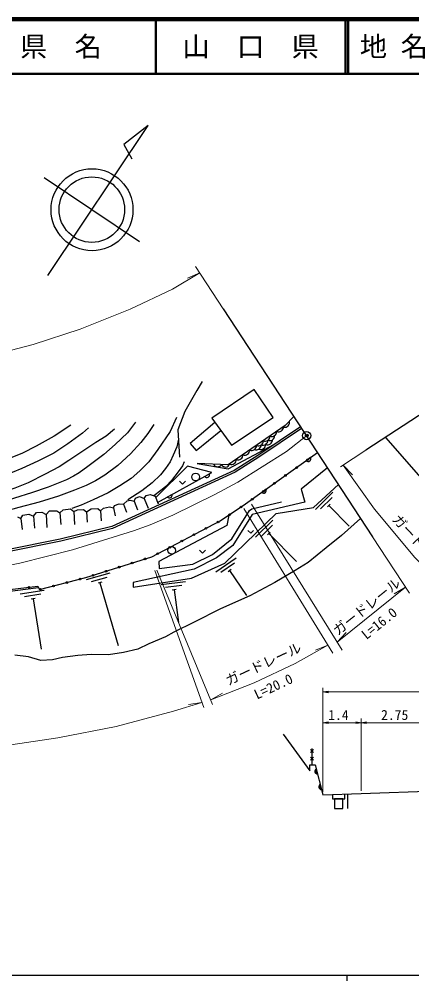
# Model space of a CAD drawing. Units: millimetres at full size, sheet at 1:1000, with parts at other scales. Extents: x 40000 to 680000, y 20000 to 380000.
# Drawn here: x 307986 to 379910, y 204000 to 380000 of the extents above; entities that cross this region are included whole.
import ezdxf
from ezdxf.enums import TextEntityAlignment as Align

# ---------------------------------------------------------------- set-up
doc = ezdxf.new("R2010")
doc.units = ezdxf.units.MM
doc.header["$LTSCALE"] = 1000
doc.header["$PDMODE"] = 32
doc.header["$PDSIZE"] = 500
doc.linetypes.add('CHAIN', pattern=[18.5, 12, -1.5, 3.5, -1.5])
for name, color, linetype, lineweight in [('M-BGD', 7, 'Continuous', 25), ('M-BMK', 2, 'CHAIN', 13), ('M-BMK-OTRS', 5, 'Continuous', 25), ('M-BMK-SRVR', 3, 'Continuous', 25), ('M-STR-HTXT', 7, 'Continuous', 13), ('M-TTL', 2, 'Continuous', 140), ('M-TTL-BAND', 7, 'Continuous', 25), ('M-TTL-LINE', 7, 'Continuous', 50)]:
    doc.layers.add(name, color=color, linetype=linetype, lineweight=lineweight)
doc.layers.add('M-OTRS', color=6, linetype='Continuous')
doc.layers.add('M-TTL-TXT', color=7, linetype='Continuous')
doc.styles.add('ＭＳ ゴシック', font='')
doc.styles.get('ＭＳ ゴシック').set_extended_font_data('MS Gothic')

# ---------------------------------------------------------------- blocks, each defined once
blk = doc.blocks.new('open_arrow')
at = {"color": 0, "linetype": 'Continuous', "lineweight": -2}
blk.add_lwpolyline([(7.5, 1.25), (0, 0), (7.5, -1.25)], dxfattribs=at)

msp = doc.modelspace()

# ---------------------------------------------------------------- hatches: boundary and pattern name
at = {"layer": 'M-BGD'}
for points in [[(362420, 242791), (362652, 241881, -0.84072)], [(363149, 239929), (363380, 239020, -0.84072)]]:
    msp.add_hatch(color=256, dxfattribs=at).paths.add_polyline_path(points)

# ---------------------------------------------------------------- linework, layer by layer
for p, q in [((361369, 299766), (360562, 299191)), ((342834, 296777), (341966, 296301)), ((353229, 293961), (352422, 293385)), ((330900, 292272), (331600, 290506)), ((335989, 293022), (335120, 292546)), ((365452, 293425), (362245, 290269)), ((365338, 292472), (363200, 290367)), ((325264, 290541), (325542, 289096)), ((327118, 291222), (327631, 289761)), ((329040, 291808), (329636, 290208)), ((364940, 291237), (364441, 290746)), ((364690, 290992), (368428, 287193)), ((310602, 289024), (310807, 286835)), ((312912, 289338), (313020, 286984)), ((315425, 289646), (315608, 287526)), ((318015, 289873), (318100, 287512)), ((320320, 289850), (320449, 287918)), ((322877, 289998), (322982, 288216)), ((308271, 288618), (308545, 286605)), ((354477, 288327), (351269, 285171)), ((354363, 287374), (352225, 285269)), ((353964, 286139), (353465, 285648)), ((353715, 285894), (358789, 280737)), ((347730, 281328), (343996, 278816)), ((347443, 280412), (344954, 278737)), ((324603, 278624), (320282, 277370)), ((346823, 279272), (346243, 278881)), ((346533, 279076), (349610, 274503)), ((324050, 277839), (321169, 277003)), ((323113, 276942), (322441, 276747)), ((322777, 276845), (326108, 265366)), ((338458, 277032), (333994, 276460)), ((337790, 276341), (334814, 275960)), ((312581, 275456), (308136, 274756)), ((311933, 274746), (308970, 274280)), ((336725, 275600), (336031, 275511)), ((336378, 275556), (337142, 269594)), ((310891, 273975), (310199, 273866)), ((310545, 273920), (311996, 264702)), ((361637, 243510), (361637, 246510)), ((361372, 245795), (361902, 246325)), ((361902, 245795), (361372, 246325)), ((361372, 244395), (361902, 244925)), ((361902, 244395), (361372, 244925)), ((362652, 241881), (362420, 242791)), ((363380, 239020), (363149, 239929)), ((365388, 238073), (365390, 237273)), ((367640, 237273), (367637, 238154)), ((368139, 238172), (368139, 235562)), ((365390, 237273), (367640, 237273)), ((367261, 237273), (365761, 237273)), ((365761, 237273), (365761, 235523)), ((367261, 235523), (367261, 237273)), ((365761, 235523), (367261, 235523))]:
    msp.add_line(p, q, dxfattribs=at)
for points in [[(341478, 313709), (340557, 312015), (338323, 308195), (337053, 304833), (337361, 299860)], [(336773, 307122), (335626, 304542), (333373, 301266), (331734, 299014), (330114, 297326), (328469, 295929), (326393, 294572), (324291, 293314), (321556, 292019), (319356, 291074), (317608, 290457)], [(358289, 307280), (356731, 305615), (346284, 298414), (340579, 298663)], [(359720, 305098), (351896, 299862), (347545, 297092), (325057, 286784), (315595, 284488), (305567, 282478), (297876, 281163), (294357, 280931), (286167, 279965), (276060, 279025), (266652, 278627), (260639, 279423), (254883, 279992), (249615, 280334), (243493, 280618), (216632, 284926), (205158, 287656), (192869, 289937)], [(359517, 305408), (351694, 300172), (347367, 297417), (324935, 287135), (315515, 284849), (305500, 282841), (297833, 281531), (294293, 281499), (286131, 280416), (273058, 279209), (266022, 279083), (260682, 279791), (254913, 280361), (249636, 280703), (243531, 280987), (216705, 285289), (205219, 288162), (192962, 290407)], [(317423, 305722), (314387, 303672), (311081, 301830), (308582, 300572), (305419, 299269), (302653, 298316), (299899, 297424), (297705, 296725), (295830, 296153), (293855, 295750), (290642, 295180), (287256, 294735), (284773, 294560), (281340, 294449), (278984, 294241), (276314, 294066), (275251, 294123)], [(320698, 305195), (319604, 304224), (316923, 302261), (314311, 300547), (311421, 299095), (308462, 297770), (304935, 296301), (301746, 295026), (298562, 293981), (297498, 293751), (296420, 293507), (292093, 293099), (290079, 292802), (287581, 292296), (285540, 291921), (284377, 291636)], [(325420, 304970), (323906, 303709), (322000, 302495), (317088, 299247), (315332, 298089), (312712, 296724), (309612, 295118), (307178, 294181), (304133, 293173), (301687, 292482), (298431, 291827), (294639, 291136), (291739, 290688), (288050, 290200)], [(329298, 306229), (327826, 304269), (325588, 302145), (323501, 300325), (320556, 298139), (318981, 296944), (317938, 296338), (316648, 295712), (315131, 295086), (313267, 294325), (310251, 293339), (307122, 292315), (303570, 291231), (300588, 290509), (297458, 289846), (293190, 288843)], [(332633, 305843), (331563, 304154), (330242, 302514), (328380, 300453), (326038, 298292), (323691, 296568), (321969, 295507), (320228, 294647), (318106, 293807), (315177, 292723), (311611, 291620), (307908, 290600), (302786, 289247), (302267, 288945)], [(343845, 306201), (339327, 302358), (340430, 301072), (344912, 304747)], [(337158, 303143), (336841, 301759), (336202, 300206), (335626, 299012), (334817, 297788), (333868, 296625), (332335, 295115), (330429, 293666), (327906, 292006)], [(375080, 303450), (384146, 293157)], [(340579, 298663), (346261, 297690), (354780, 302237)], [(164284, 290981), (177844, 288493), (181730, 287434), (217579, 278824), (219346, 278317), (241633, 274518), (253863, 273510), (256174, 273259), (261441, 273145), (271042, 272893), (280313, 273017), (286140, 273247), (311385, 276216), (311679, 275588), (320187, 277789), (332295, 281621), (344820, 288196), (349466, 291277), (362628, 300664)], [(364462, 297867), (359658, 294002), (360310, 291576), (350680, 289335), (347101, 283648), (344155, 281418), (340041, 279343), (328864, 276869), (328864, 276040), (339527, 277662), (345682, 280416), (355068, 289517), (361892, 290654), (366468, 294807)], [(338187, 299016), (337882, 298232), (337098, 297165), (335912, 295580), (334832, 294494), (333956, 293759), (332674, 292789)], [(333334, 291566), (343263, 297013), (338819, 298167), (332993, 292455)], [(337382, 295420), (337913, 294889), (338443, 295420)], [(307649, 288889), (308271, 288618), (308658, 289209), (309729, 289424), (310602, 289024), (311178, 289713), (312143, 289769), (312912, 289338), (313558, 290045), (314893, 290027), (315425, 289646), (316009, 290174), (317362, 290365), (318015, 289873), (318640, 290226), (319776, 290232), (320320, 289850), (321154, 290393), (322401, 290424), (322877, 289998), (323442, 290504), (324542, 290733), (325264, 290541), (325463, 291018), (326296, 291314), (327118, 291222), (327766, 291845), (328324, 291981), (329040, 291808), (329319, 292359), (330011, 292612), (330900, 292272), (331240, 292834), (331999, 292995), (332891, 292723), (333434, 291303)], [(346390, 289237), (346052, 287360), (333585, 280770), (333639, 279439), (339783, 280259), (343392, 282027), (346957, 284889), (350200, 290088), (350598, 290357), (356034, 291677)], [(370520, 288628), (367058, 285525), (364199, 283247), (360916, 280583), (358522, 279117), (354814, 276916), (350218, 274484), (344849, 272052), (340013, 269650), (336344, 267797), (334760, 266948), (331709, 265674), (329739, 264709), (327074, 264091), (324332, 263666), (321190, 263697), (318718, 263543), (315938, 263157), (314084, 262732), (311959, 262616), (309680, 263273), (307170, 263581)], [(349870, 286446), (350401, 285916), (350931, 286446)], [(341044, 282806), (341575, 282276), (342105, 282806)], [(217141, 277725), (218042, 278124), (241613, 274197), (244624, 273816), (251763, 273308), (256920, 272876), (264905, 272672), (272303, 272520), (278578, 272545), (284610, 272799), (288548, 273078), (294848, 273840), (311503, 275973)], [(356320, 249143), (361237, 242414), (361237, 243510), (362237, 243510), (363637, 238010), (370637, 238262), (384387, 238758), (398137, 238163), (401637, 238010), (403702, 227980)]]:
    msp.add_lwpolyline(points, dxfattribs=at)
msp.add_lwpolyline([(343256, 307003), (346906, 302033), (354525, 307094), (351012, 312247)], close=True, dxfattribs=at)
for centre, radius in [((360845, 299393), 150), ((358810, 297941), 150), ((340315, 296210), 700), ((356775, 296490), 150), ((354739, 295038), 150), ((350669, 292135), 150), ((352704, 293586), 150), ((348613, 290712), 150), ((346530, 289330), 150), ((342210, 286826), 150), ((344423, 287988), 150), ((339996, 285664), 150), ((335925, 282766), 700), ((335569, 283339), 150), ((337783, 284502), 150), ((333356, 282177), 150), ((326287, 279719), 150), ((328670, 280473), 150), ((331054, 281228), 150), ((321520, 278210), 150), ((323903, 278965), 150), ((314279, 276260), 150), ((316700, 276886), 150), ((319120, 277512), 150), ((309776, 276027), 150), ((311859, 275634), 150)]:
    msp.add_circle(centre, radius, dxfattribs=at)
for centre, radius, start, end in [((356610, 306209), 898, 260.30293, 13.49185), ((354270, 304519), 898, 247.983, 1.17192), ((355505, 305370), 898, 247.983, 1.17192), ((351799, 302816), 898, 247.983, 1.17192), ((352646, 302910), 898, 247.983, 1.17192), ((353034, 303668), 898, 247.983, 1.17192), ((353493, 303003), 898, 247.983, 1.17192), ((353881, 303761), 898, 247.983, 1.17192), ((349329, 301114), 898, 247.983, 1.17192), ((350564, 301965), 898, 247.983, 1.17192), ((351411, 302058), 898, 247.983, 1.17192), ((352258, 302151), 898, 247.983, 1.17192), ((346859, 299411), 898, 247.983, 1.17192), ((348094, 300263), 898, 247.983, 1.17192), ((360908, 299558), 505, 226.66742, 24.32561), ((344347, 298993), 898, 210.90742, 324.09635), ((345776, 298815), 783, 206.41426, 342.42221), ((342353, 296625), 505, 219.92015, 17.57834), ((352769, 293753), 505, 226.66742, 24.32561), ((335508, 292870), 505, 219.92015, 17.57834), ((362615, 242356), 476, 114.17223, 274.38996), ((363344, 239495), 476, 114.17223, 274.38996)]:
    msp.add_arc(centre, radius, start, end, dxfattribs=at)
at = {"layer": 'M-BMK'}
msp.add_lwpolyline([(182236, 289500), (218176, 280990), (225683, 279407), (233502, 278002), (242118, 276842), (251284, 276171), (259409, 275805), (267575, 275690), (276883, 276097), (287028, 276896), (297909, 278370), (308110, 280423), (317764, 282884), (328926, 286349), (331948, 287439), (336161, 289203), (343840, 292990), (348031, 295282), (352518, 298074), (356956, 300864), (360661, 303784)], dxfattribs=at)
at = {"layer": 'M-BMK-OTRS'}
for p, q in [((413199, 328428), (371497, 301102)), ((345382, 326965), (372721, 285271))]:
    msp.add_line(p, q, dxfattribs=at)
at = {"layer": 'M-BMK-SRVR'}
for p, q in [((313203, 333118), (331630, 360529)), ((331630, 360529), (327135, 357078)), ((327135, 357078), (328609, 354465)), ((312579, 351009), (330006, 339293))]:
    msp.add_line(p, q, dxfattribs=at)
for centre, radius in [((321327, 345128), 7500), ((321292, 345151), 6000), ((360661, 303784), 750), ((360661, 303784), 750)]:
    msp.add_circle(centre, radius, dxfattribs=at)
at = {"layer": 'M-OTRS'}
msp.add_point((360661, 303784), dxfattribs=at)
at = {"layer": 'M-STR-HTXT'}
for p, q in [((340268, 334765), (345382, 326965)), ((341056, 333562), (338796, 332604)), ((371497, 301102), (366839, 298050)), ((367365, 298395), (369052, 296611)), ((365431, 263966), (349166, 290424)), ((350552, 291246), (367134, 264522)), ((372721, 285271), (379490, 274948)), ((341785, 254010), (332863, 279086)), ((333218, 279172), (343427, 254596)), ((366231, 265978), (378764, 276055)), ((378764, 276055), (376655, 274798)), ((366231, 265978), (367911, 267768)), ((364542, 265412), (362257, 264515)), ((363637, 251727), (363637, 257620)), ((343078, 255436), (345222, 256633)), ((363637, 256870), (401637, 256870)), ((341454, 254940), (339031, 254549)), ((363637, 238510), (363637, 251977)), ((370637, 238762), (370637, 251977)), ((363637, 251227), (370637, 251227)), ((370637, 251227), (384387, 251227))]:
    msp.add_line(p, q, dxfattribs=at)
for points in [[(125480, 327555), (131056, 327889), (138622, 327931), (144360, 327667), (151280, 327014), (158073, 326023), (175681, 323107), (189385, 320285), (225392, 314710), (239957, 313004), (249261, 312407), (259803, 312321), (269526, 313129), (287736, 315313), (299724, 317661), (310562, 320456), (319176, 323254), (328294, 326951), (336075, 330573), (341056, 333562)], [(367365, 298395), (373108, 290318), (380444, 281449), (390403, 271601), (402362, 262337)], [(343078, 255436), (351020, 258511), (358572, 262043), (364542, 265412)], [(108776, 240318), (111256, 243714), (115618, 248147), (119343, 251381), (123786, 254499), (128810, 257169), (132567, 258766), (136586, 260089), (140924, 261093), (143998, 261533), (149681, 261779), (155659, 261607), (160507, 260848), (169162, 259355), (237204, 248904), (258168, 246553), (296537, 246217), (306439, 247206), (315082, 248469), (325747, 250540), (336282, 253343), (341454, 254940)]]:
    msp.add_lwpolyline(points, dxfattribs=at)
at = {"layer": 'M-TTL'}
msp.add_line((680000, 380000), (40000, 380000), dxfattribs=at)
at = {"layer": 'M-TTL-BAND'}
for p, q in [((40000, 205000), (579000, 205000)), ((368000, 205000), (368000, 204000))]:
    msp.add_line(p, q, dxfattribs=at)
at = {"layer": 'M-TTL-LINE'}
for p, q in [((333000, 380000), (333000, 370000)), ((367750, 380000), (367750, 370000)), ((368250, 380000), (368250, 370000)), ((40000, 370000), (680000, 370000))]:
    msp.add_line(p, q, dxfattribs=at)

# ---------------------------------------------------------------- block references
at = {"layer": 'M-STR-HTXT', "xscale": 133, "yscale": 133}
for p in [(363637, 256870), (363637, 251227), (370637, 251227)]:
    msp.add_blockref('open_arrow', p, dxfattribs=at)
at = {"layer": 'M-STR-HTXT', "xscale": 133, "yscale": 133, "rotation": 180}
msp.add_blockref('open_arrow', (370637, 251227), dxfattribs=at)

# ---------------------------------------------------------------- texts
at = {"layer": 'M-STR-HTXT', "style": 'ＭＳ ゴシック'}
for s, rotation, p in [('ガードレール  L=41.0', 313.044, (384299, 278864)), ('ガードレール', 38.802, (372540, 271354)), ('L=16.0', 38.802, (374853, 268274)), ('ガードレール', 25.061, (353330, 260678)), ('L=20.0', 25.061, (355171, 256543))]:
    msp.add_text(s, height=1833, rotation=rotation, dxfattribs=at).set_placement(p, align=Align.BOTTOM_CENTER)
for s, p in [('1.4', (366473, 252664)), ('2.75', (376782, 252664))]:
    msp.add_text(s, height=1833, dxfattribs=at).set_placement(p, align=Align.MIDDLE_CENTER)
at = {"layer": 'M-TTL-TXT', "style": 'ＭＳ ゴシック'}
for s, p in [('県\u3000名', (315625, 375000)), ('山\u3000口\u3000県', (350375, 375000))]:
    msp.add_text(s, height=3666, dxfattribs=at).set_placement(p, align=Align.MIDDLE_CENTER)
msp.add_text('地 名', height=3666, dxfattribs=at).set_placement((370380, 375000), align=Align.MIDDLE_LEFT)

doc.saveas('drawing.dxf')
